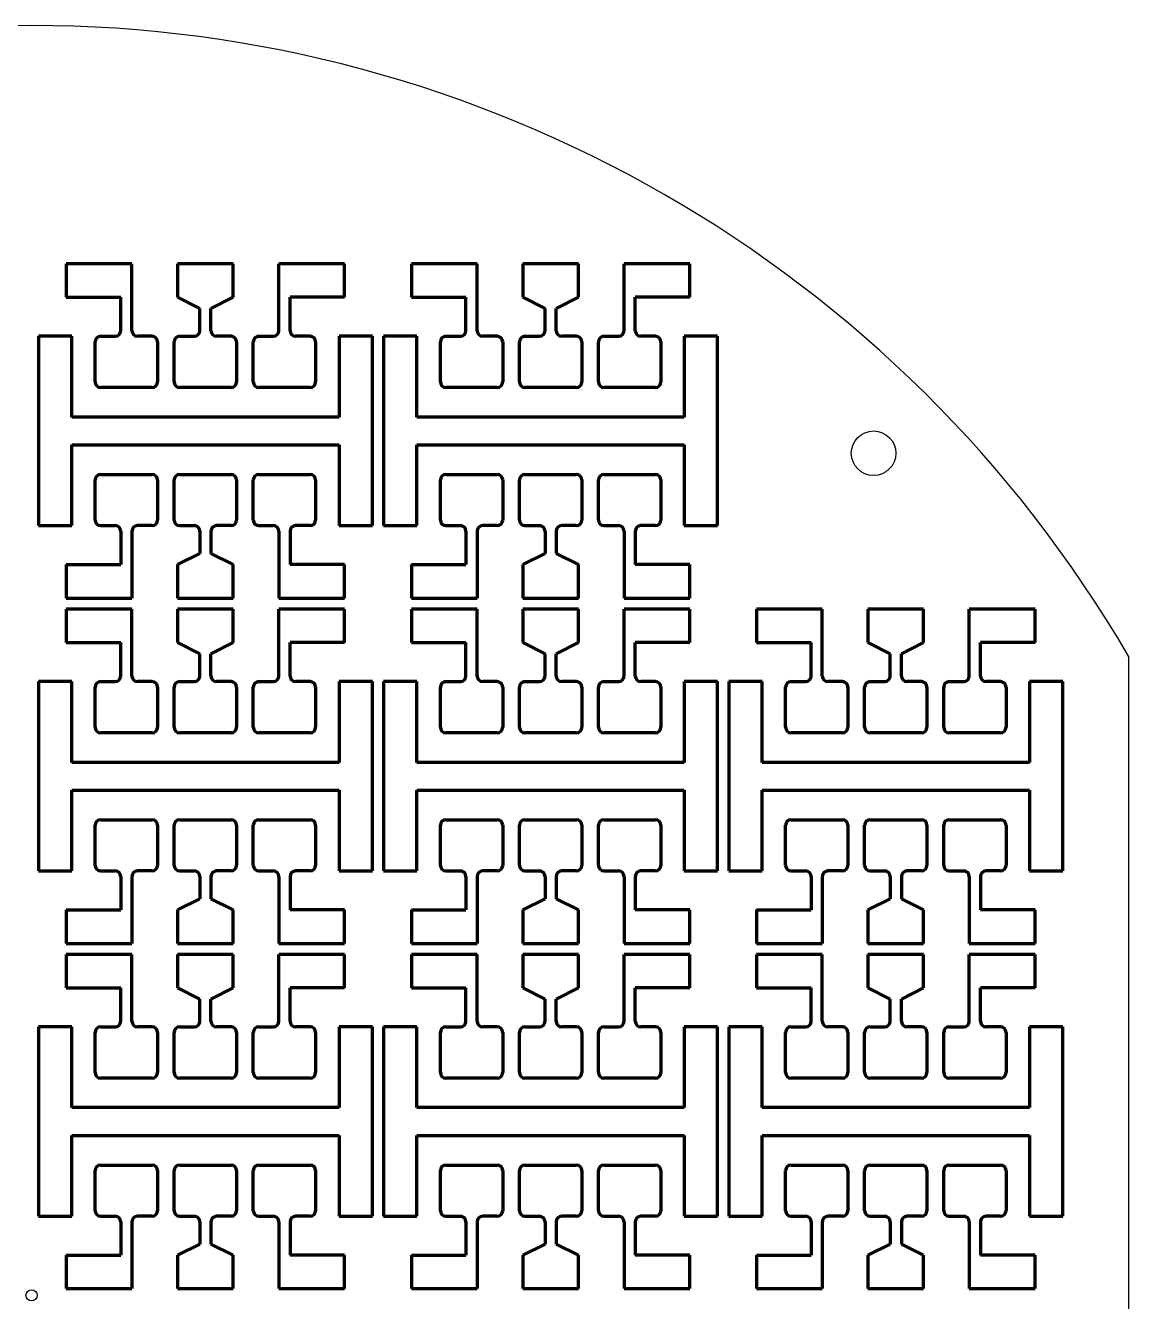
# Model space of a CAD drawing. Header units: millimetres. Extents: x 2005 to 2202, y 1694 to 1922.
# Drawn here: x 2103.3 to 2202.4, y 1807.2 to 1921.7 of the extents above; entities that cross this region are included whole.
import ezdxf

# ---------------------------------------------------------------- set-up
doc = ezdxf.new("R2010")
doc.units = ezdxf.units.MM
doc.layers.add('mask_hole', color=100, linetype='Continuous')
doc.layers.add('mask_outline', color=10, linetype='Continuous')
doc.layers.add('mask_stencil', color=30, linetype='Continuous', lineweight=70)

msp = doc.modelspace()

# ---------------------------------------------------------------- linework, layer by layer
at = {"layer": 'mask_hole'}
for centre, radius in [((2179.5, 1883.33), 2), ((2103.89, 1807.73), 0.5)]:
    msp.add_circle(centre, radius, dxfattribs=at)
at = {"layer": 'mask_outline'}
msp.add_line((2202.39, 1865.11), (2202.39, 1750.34), dxfattribs=at)
msp.add_arc((2103.89, 1807.73), 114, 30.2232, 149.7686, dxfattribs=at)
at = {"layer": 'mask_stencil'}
for p, q in [((2107, 1900.33), (2107, 1897.33)), ((2112.9, 1900.33), (2107, 1900.33)), ((2112.9, 1894.33), (2112.9, 1900.33)), ((2117, 1900.33), (2117, 1897.33)), ((2122, 1900.33), (2117, 1900.33)), ((2122, 1897.33), (2122, 1900.33)), ((2132, 1900.33), (2126.1, 1900.33)), ((2126.1, 1894.33), (2126.1, 1900.33)), ((2132, 1897.33), (2132, 1900.33)), ((2138, 1900.33), (2138, 1897.33)), ((2143.9, 1900.33), (2138, 1900.33)), ((2143.9, 1894.33), (2143.9, 1900.33)), ((2148, 1900.33), (2148, 1897.33)), ((2153, 1900.33), (2148, 1900.33)), ((2153, 1897.33), (2153, 1900.33)), ((2163, 1900.33), (2157.1, 1900.33)), ((2157.1, 1894.33), (2157.1, 1900.33)), ((2163, 1897.33), (2163, 1900.33)), ((2107, 1897.33), (2111.9, 1897.33)), ((2111.9, 1894.33), (2111.9, 1897.33)), ((2117, 1897.33), (2119, 1896.33)), ((2122, 1897.33), (2120, 1896.33)), ((2132, 1897.33), (2127.1, 1897.33)), ((2127.1, 1894.33), (2127.1, 1897.33)), ((2138, 1897.33), (2142.9, 1897.33)), ((2142.9, 1894.33), (2142.9, 1897.33)), ((2148, 1897.33), (2150, 1896.33)), ((2153, 1897.33), (2151, 1896.33)), ((2163, 1897.33), (2158.1, 1897.33)), ((2158.1, 1894.33), (2158.1, 1897.33)), ((2119, 1894.33), (2119, 1896.33)), ((2120, 1894.33), (2120, 1896.33)), ((2150, 1894.33), (2150, 1896.33)), ((2151, 1894.33), (2151, 1896.33)), ((2107.5, 1893.83), (2104.5, 1893.83)), ((2104.5, 1893.83), (2104.5, 1876.83)), ((2107.5, 1886.58), (2107.5, 1893.83)), ((2110.1, 1893.83), (2111.4, 1893.83)), ((2114.7, 1893.83), (2113.4, 1893.83)), ((2117.2, 1893.83), (2118.5, 1893.83)), ((2121.8, 1893.83), (2120.5, 1893.83)), ((2124.3, 1893.83), (2125.6, 1893.83)), ((2128.9, 1893.83), (2127.6, 1893.83)), ((2134.5, 1893.83), (2131.5, 1893.83)), ((2131.5, 1893.83), (2131.5, 1886.58)), ((2134.5, 1876.83), (2134.5, 1893.83)), ((2138.5, 1893.83), (2135.5, 1893.83)), ((2135.5, 1893.83), (2135.5, 1876.83)), ((2138.5, 1886.58), (2138.5, 1893.83)), ((2141.1, 1893.83), (2142.4, 1893.83)), ((2145.7, 1893.83), (2144.4, 1893.83)), ((2148.2, 1893.83), (2149.5, 1893.83)), ((2152.8, 1893.83), (2151.5, 1893.83)), ((2155.3, 1893.83), (2156.6, 1893.83)), ((2159.9, 1893.83), (2158.6, 1893.83)), ((2165.5, 1893.83), (2162.5, 1893.83)), ((2162.5, 1893.83), (2162.5, 1886.58)), ((2165.5, 1876.83), (2165.5, 1893.83)), ((2109.6, 1889.73), (2109.6, 1893.33)), ((2115.2, 1893.33), (2115.2, 1889.73)), ((2116.7, 1889.73), (2116.7, 1893.33)), ((2122.3, 1893.33), (2122.3, 1889.73)), ((2123.8, 1889.73), (2123.8, 1893.33)), ((2129.4, 1893.33), (2129.4, 1889.73)), ((2140.6, 1889.73), (2140.6, 1893.33)), ((2146.2, 1893.33), (2146.2, 1889.73)), ((2147.7, 1889.73), (2147.7, 1893.33)), ((2153.3, 1893.33), (2153.3, 1889.73)), ((2154.8, 1889.73), (2154.8, 1893.33)), ((2160.4, 1893.33), (2160.4, 1889.73)), ((2114.7, 1889.23), (2110.1, 1889.23)), ((2121.8, 1889.23), (2117.2, 1889.23)), ((2128.9, 1889.23), (2124.3, 1889.23)), ((2145.7, 1889.23), (2141.1, 1889.23)), ((2152.8, 1889.23), (2148.2, 1889.23)), ((2159.9, 1889.23), (2155.3, 1889.23)), ((2131.5, 1886.58), (2107.5, 1886.58)), ((2162.5, 1886.58), (2138.5, 1886.58)), ((2107.5, 1876.83), (2107.5, 1884.08)), ((2107.5, 1884.08), (2131.5, 1884.08)), ((2131.5, 1884.08), (2131.5, 1876.83)), ((2138.5, 1876.83), (2138.5, 1884.08)), ((2138.5, 1884.08), (2162.5, 1884.08)), ((2162.5, 1884.08), (2162.5, 1876.83)), ((2109.6, 1877.33), (2109.6, 1880.93)), ((2110.1, 1881.43), (2114.7, 1881.43)), ((2115.2, 1880.93), (2115.2, 1877.33)), ((2116.7, 1877.33), (2116.7, 1880.93)), ((2117.2, 1881.43), (2121.8, 1881.43)), ((2122.3, 1880.93), (2122.3, 1877.33)), ((2123.8, 1877.33), (2123.8, 1880.93)), ((2124.3, 1881.43), (2128.9, 1881.43)), ((2129.4, 1880.93), (2129.4, 1877.33)), ((2140.6, 1877.33), (2140.6, 1880.93)), ((2141.1, 1881.43), (2145.7, 1881.43)), ((2146.2, 1880.93), (2146.2, 1877.33)), ((2147.7, 1877.33), (2147.7, 1880.93)), ((2148.2, 1881.43), (2152.8, 1881.43)), ((2153.3, 1880.93), (2153.3, 1877.33)), ((2154.8, 1877.33), (2154.8, 1880.93)), ((2155.3, 1881.43), (2159.9, 1881.43)), ((2160.4, 1880.93), (2160.4, 1877.33)), ((2104.5, 1876.83), (2107.5, 1876.83)), ((2110.1, 1876.83), (2111.4, 1876.83)), ((2114.7, 1876.83), (2113.4, 1876.83)), ((2117.2, 1876.83), (2118.5, 1876.83)), ((2121.8, 1876.83), (2120.5, 1876.83)), ((2124.3, 1876.83), (2125.6, 1876.83)), ((2128.9, 1876.83), (2127.6, 1876.83)), ((2131.5, 1876.83), (2134.5, 1876.83)), ((2135.5, 1876.83), (2138.5, 1876.83)), ((2141.1, 1876.83), (2142.4, 1876.83)), ((2145.7, 1876.83), (2144.4, 1876.83)), ((2148.2, 1876.83), (2149.5, 1876.83)), ((2152.8, 1876.83), (2151.5, 1876.83)), ((2155.3, 1876.83), (2156.6, 1876.83)), ((2159.9, 1876.83), (2158.6, 1876.83)), ((2162.5, 1876.83), (2165.5, 1876.83)), ((2111.9, 1876.33), (2111.9, 1873.33)), ((2112.9, 1876.33), (2112.9, 1870.33)), ((2119, 1876.33), (2119, 1874.33)), ((2120, 1876.33), (2120, 1874.33)), ((2126.1, 1876.33), (2126.1, 1870.33)), ((2127.1, 1876.33), (2127.1, 1873.33)), ((2142.9, 1876.33), (2142.9, 1873.33)), ((2143.9, 1876.33), (2143.9, 1870.33)), ((2150, 1876.33), (2150, 1874.33)), ((2151, 1876.33), (2151, 1874.33)), ((2157.1, 1876.33), (2157.1, 1870.33)), ((2158.1, 1876.33), (2158.1, 1873.33)), ((2117, 1873.33), (2119, 1874.33)), ((2122, 1873.33), (2120, 1874.33)), ((2148, 1873.33), (2150, 1874.33)), ((2153, 1873.33), (2151, 1874.33)), ((2107, 1873.33), (2107, 1870.33)), ((2107, 1873.33), (2111.9, 1873.33)), ((2117, 1873.33), (2117, 1870.33)), ((2122, 1870.33), (2122, 1873.33)), ((2132, 1873.33), (2127.1, 1873.33)), ((2132, 1870.33), (2132, 1873.33)), ((2138, 1873.33), (2138, 1870.33)), ((2138, 1873.33), (2142.9, 1873.33)), ((2148, 1873.33), (2148, 1870.33)), ((2153, 1870.33), (2153, 1873.33)), ((2163, 1873.33), (2158.1, 1873.33)), ((2163, 1870.33), (2163, 1873.33)), ((2107, 1870.33), (2112.9, 1870.33)), ((2117, 1870.33), (2122, 1870.33)), ((2126.1, 1870.33), (2132, 1870.33)), ((2138, 1870.33), (2143.9, 1870.33)), ((2148, 1870.33), (2153, 1870.33)), ((2157.1, 1870.33), (2163, 1870.33)), ((2107, 1869.33), (2107, 1866.33)), ((2112.9, 1869.33), (2107, 1869.33)), ((2112.9, 1863.33), (2112.9, 1869.33)), ((2117, 1869.33), (2117, 1866.33)), ((2122, 1869.33), (2117, 1869.33)), ((2122, 1866.33), (2122, 1869.33)), ((2132, 1869.33), (2126.1, 1869.33)), ((2126.1, 1863.33), (2126.1, 1869.33)), ((2132, 1866.33), (2132, 1869.33)), ((2138, 1869.33), (2138, 1866.33)), ((2143.9, 1869.33), (2138, 1869.33)), ((2143.9, 1863.33), (2143.9, 1869.33)), ((2148, 1869.33), (2148, 1866.33)), ((2153, 1869.33), (2148, 1869.33)), ((2153, 1866.33), (2153, 1869.33)), ((2163, 1869.33), (2157.1, 1869.33)), ((2157.1, 1863.33), (2157.1, 1869.33)), ((2163, 1866.33), (2163, 1869.33)), ((2169, 1869.33), (2169, 1866.33)), ((2174.9, 1869.33), (2169, 1869.33)), ((2174.9, 1863.33), (2174.9, 1869.33)), ((2179, 1869.33), (2179, 1866.33)), ((2184, 1869.33), (2179, 1869.33)), ((2184, 1866.33), (2184, 1869.33)), ((2194, 1869.33), (2188.1, 1869.33)), ((2188.1, 1863.33), (2188.1, 1869.33)), ((2194, 1866.33), (2194, 1869.33)), ((2107, 1866.33), (2111.9, 1866.33)), ((2111.9, 1863.33), (2111.9, 1866.33)), ((2117, 1866.33), (2119, 1865.33)), ((2122, 1866.33), (2120, 1865.33)), ((2132, 1866.33), (2127.1, 1866.33)), ((2127.1, 1863.33), (2127.1, 1866.33)), ((2138, 1866.33), (2142.9, 1866.33)), ((2142.9, 1863.33), (2142.9, 1866.33)), ((2148, 1866.33), (2150, 1865.33)), ((2153, 1866.33), (2151, 1865.33)), ((2163, 1866.33), (2158.1, 1866.33)), ((2158.1, 1863.33), (2158.1, 1866.33)), ((2169, 1866.33), (2173.9, 1866.33)), ((2173.9, 1863.33), (2173.9, 1866.33)), ((2179, 1866.33), (2181, 1865.33)), ((2184, 1866.33), (2182, 1865.33)), ((2194, 1866.33), (2189.1, 1866.33)), ((2189.1, 1863.33), (2189.1, 1866.33)), ((2119, 1863.33), (2119, 1865.33)), ((2120, 1863.33), (2120, 1865.33)), ((2150, 1863.33), (2150, 1865.33)), ((2151, 1863.33), (2151, 1865.33)), ((2181, 1863.33), (2181, 1865.33)), ((2182, 1863.33), (2182, 1865.33)), ((2107.5, 1862.83), (2104.5, 1862.83)), ((2104.5, 1862.83), (2104.5, 1845.83)), ((2107.5, 1855.58), (2107.5, 1862.83)), ((2110.1, 1862.83), (2111.4, 1862.83)), ((2114.7, 1862.83), (2113.4, 1862.83)), ((2117.2, 1862.83), (2118.5, 1862.83)), ((2121.8, 1862.83), (2120.5, 1862.83)), ((2124.3, 1862.83), (2125.6, 1862.83)), ((2128.9, 1862.83), (2127.6, 1862.83)), ((2134.5, 1862.83), (2131.5, 1862.83)), ((2131.5, 1862.83), (2131.5, 1855.58)), ((2134.5, 1845.83), (2134.5, 1862.83)), ((2138.5, 1862.83), (2135.5, 1862.83)), ((2135.5, 1862.83), (2135.5, 1845.83)), ((2138.5, 1855.58), (2138.5, 1862.83)), ((2141.1, 1862.83), (2142.4, 1862.83)), ((2145.7, 1862.83), (2144.4, 1862.83)), ((2148.2, 1862.83), (2149.5, 1862.83)), ((2152.8, 1862.83), (2151.5, 1862.83)), ((2155.3, 1862.83), (2156.6, 1862.83)), ((2159.9, 1862.83), (2158.6, 1862.83)), ((2165.5, 1862.83), (2162.5, 1862.83)), ((2162.5, 1862.83), (2162.5, 1855.58)), ((2165.5, 1845.83), (2165.5, 1862.83)), ((2169.5, 1862.83), (2166.5, 1862.83)), ((2166.5, 1862.83), (2166.5, 1845.83)), ((2169.5, 1855.58), (2169.5, 1862.83)), ((2172.1, 1862.83), (2173.4, 1862.83)), ((2176.7, 1862.83), (2175.4, 1862.83)), ((2179.2, 1862.83), (2180.5, 1862.83)), ((2183.8, 1862.83), (2182.5, 1862.83)), ((2186.3, 1862.83), (2187.6, 1862.83)), ((2190.9, 1862.83), (2189.6, 1862.83)), ((2196.5, 1862.83), (2193.5, 1862.83)), ((2193.5, 1862.83), (2193.5, 1855.58)), ((2196.5, 1845.83), (2196.5, 1862.83)), ((2109.6, 1858.73), (2109.6, 1862.33)), ((2115.2, 1862.33), (2115.2, 1858.73)), ((2116.7, 1858.73), (2116.7, 1862.33)), ((2122.3, 1862.33), (2122.3, 1858.73)), ((2123.8, 1858.73), (2123.8, 1862.33)), ((2129.4, 1862.33), (2129.4, 1858.73)), ((2140.6, 1858.73), (2140.6, 1862.33)), ((2146.2, 1862.33), (2146.2, 1858.73)), ((2147.7, 1858.73), (2147.7, 1862.33)), ((2153.3, 1862.33), (2153.3, 1858.73)), ((2154.8, 1858.73), (2154.8, 1862.33)), ((2160.4, 1862.33), (2160.4, 1858.73)), ((2171.6, 1858.73), (2171.6, 1862.33)), ((2177.2, 1862.33), (2177.2, 1858.73)), ((2178.7, 1858.73), (2178.7, 1862.33)), ((2184.3, 1862.33), (2184.3, 1858.73)), ((2185.8, 1858.73), (2185.8, 1862.33)), ((2191.4, 1862.33), (2191.4, 1858.73)), ((2114.7, 1858.23), (2110.1, 1858.23)), ((2121.8, 1858.23), (2117.2, 1858.23)), ((2128.9, 1858.23), (2124.3, 1858.23)), ((2145.7, 1858.23), (2141.1, 1858.23)), ((2152.8, 1858.23), (2148.2, 1858.23)), ((2159.9, 1858.23), (2155.3, 1858.23)), ((2176.7, 1858.23), (2172.1, 1858.23)), ((2183.8, 1858.23), (2179.2, 1858.23)), ((2190.9, 1858.23), (2186.3, 1858.23)), ((2131.5, 1855.58), (2107.5, 1855.58)), ((2162.5, 1855.58), (2138.5, 1855.58)), ((2193.5, 1855.58), (2169.5, 1855.58)), ((2107.5, 1845.83), (2107.5, 1853.08)), ((2107.5, 1853.08), (2131.5, 1853.08)), ((2131.5, 1853.08), (2131.5, 1845.83)), ((2138.5, 1845.83), (2138.5, 1853.08)), ((2138.5, 1853.08), (2162.5, 1853.08)), ((2162.5, 1853.08), (2162.5, 1845.83)), ((2169.5, 1845.83), (2169.5, 1853.08)), ((2169.5, 1853.08), (2193.5, 1853.08)), ((2193.5, 1853.08), (2193.5, 1845.83)), ((2110.1, 1850.43), (2114.7, 1850.43)), ((2117.2, 1850.43), (2121.8, 1850.43)), ((2124.3, 1850.43), (2128.9, 1850.43)), ((2141.1, 1850.43), (2145.7, 1850.43)), ((2148.2, 1850.43), (2152.8, 1850.43)), ((2155.3, 1850.43), (2159.9, 1850.43)), ((2172.1, 1850.43), (2176.7, 1850.43)), ((2179.2, 1850.43), (2183.8, 1850.43)), ((2186.3, 1850.43), (2190.9, 1850.43)), ((2109.6, 1846.33), (2109.6, 1849.93)), ((2115.2, 1849.93), (2115.2, 1846.33)), ((2116.7, 1846.33), (2116.7, 1849.93)), ((2122.3, 1849.93), (2122.3, 1846.33)), ((2123.8, 1846.33), (2123.8, 1849.93)), ((2129.4, 1849.93), (2129.4, 1846.33)), ((2140.6, 1846.33), (2140.6, 1849.93)), ((2146.2, 1849.93), (2146.2, 1846.33)), ((2147.7, 1846.33), (2147.7, 1849.93)), ((2153.3, 1849.93), (2153.3, 1846.33)), ((2154.8, 1846.33), (2154.8, 1849.93)), ((2160.4, 1849.93), (2160.4, 1846.33)), ((2171.6, 1846.33), (2171.6, 1849.93)), ((2177.2, 1849.93), (2177.2, 1846.33)), ((2178.7, 1846.33), (2178.7, 1849.93)), ((2184.3, 1849.93), (2184.3, 1846.33)), ((2185.8, 1846.33), (2185.8, 1849.93)), ((2191.4, 1849.93), (2191.4, 1846.33)), ((2104.5, 1845.83), (2107.5, 1845.83)), ((2110.1, 1845.83), (2111.4, 1845.83)), ((2114.7, 1845.83), (2113.4, 1845.83)), ((2117.2, 1845.83), (2118.5, 1845.83)), ((2121.8, 1845.83), (2120.5, 1845.83)), ((2124.3, 1845.83), (2125.6, 1845.83)), ((2128.9, 1845.83), (2127.6, 1845.83)), ((2131.5, 1845.83), (2134.5, 1845.83)), ((2135.5, 1845.83), (2138.5, 1845.83)), ((2141.1, 1845.83), (2142.4, 1845.83)), ((2145.7, 1845.83), (2144.4, 1845.83)), ((2148.2, 1845.83), (2149.5, 1845.83)), ((2152.8, 1845.83), (2151.5, 1845.83)), ((2155.3, 1845.83), (2156.6, 1845.83)), ((2159.9, 1845.83), (2158.6, 1845.83)), ((2162.5, 1845.83), (2165.5, 1845.83)), ((2166.5, 1845.83), (2169.5, 1845.83)), ((2172.1, 1845.83), (2173.4, 1845.83)), ((2176.7, 1845.83), (2175.4, 1845.83)), ((2179.2, 1845.83), (2180.5, 1845.83)), ((2183.8, 1845.83), (2182.5, 1845.83)), ((2186.3, 1845.83), (2187.6, 1845.83)), ((2190.9, 1845.83), (2189.6, 1845.83)), ((2193.5, 1845.83), (2196.5, 1845.83)), ((2111.9, 1845.33), (2111.9, 1842.33)), ((2112.9, 1845.33), (2112.9, 1839.33)), ((2119, 1845.33), (2119, 1843.33)), ((2120, 1845.33), (2120, 1843.33)), ((2126.1, 1845.33), (2126.1, 1839.33)), ((2127.1, 1845.33), (2127.1, 1842.33)), ((2142.9, 1845.33), (2142.9, 1842.33)), ((2143.9, 1845.33), (2143.9, 1839.33)), ((2150, 1845.33), (2150, 1843.33)), ((2151, 1845.33), (2151, 1843.33)), ((2157.1, 1845.33), (2157.1, 1839.33)), ((2158.1, 1845.33), (2158.1, 1842.33)), ((2173.9, 1845.33), (2173.9, 1842.33)), ((2174.9, 1845.33), (2174.9, 1839.33)), ((2181, 1845.33), (2181, 1843.33)), ((2182, 1845.33), (2182, 1843.33)), ((2188.1, 1845.33), (2188.1, 1839.33)), ((2189.1, 1845.33), (2189.1, 1842.33)), ((2117, 1842.33), (2119, 1843.33)), ((2122, 1842.33), (2120, 1843.33)), ((2148, 1842.33), (2150, 1843.33)), ((2153, 1842.33), (2151, 1843.33)), ((2179, 1842.33), (2181, 1843.33)), ((2184, 1842.33), (2182, 1843.33)), ((2107, 1842.33), (2107, 1839.33)), ((2107, 1842.33), (2111.9, 1842.33)), ((2117, 1842.33), (2117, 1839.33)), ((2122, 1839.33), (2122, 1842.33)), ((2132, 1842.33), (2127.1, 1842.33)), ((2132, 1839.33), (2132, 1842.33)), ((2138, 1842.33), (2138, 1839.33)), ((2138, 1842.33), (2142.9, 1842.33)), ((2148, 1842.33), (2148, 1839.33)), ((2153, 1839.33), (2153, 1842.33)), ((2163, 1842.33), (2158.1, 1842.33)), ((2163, 1839.33), (2163, 1842.33)), ((2169, 1842.33), (2169, 1839.33)), ((2169, 1842.33), (2173.9, 1842.33)), ((2179, 1842.33), (2179, 1839.33)), ((2184, 1839.33), (2184, 1842.33)), ((2194, 1842.33), (2189.1, 1842.33)), ((2194, 1839.33), (2194, 1842.33)), ((2107, 1839.33), (2112.9, 1839.33)), ((2117, 1839.33), (2122, 1839.33)), ((2126.1, 1839.33), (2132, 1839.33)), ((2138, 1839.33), (2143.9, 1839.33)), ((2148, 1839.33), (2153, 1839.33)), ((2157.1, 1839.33), (2163, 1839.33)), ((2169, 1839.33), (2174.9, 1839.33)), ((2179, 1839.33), (2184, 1839.33)), ((2188.1, 1839.33), (2194, 1839.33)), ((2107, 1838.33), (2107, 1835.33)), ((2112.9, 1838.33), (2107, 1838.33)), ((2112.9, 1832.33), (2112.9, 1838.33)), ((2117, 1838.33), (2117, 1835.33)), ((2122, 1838.33), (2117, 1838.33)), ((2122, 1835.33), (2122, 1838.33)), ((2132, 1838.33), (2126.1, 1838.33)), ((2126.1, 1832.33), (2126.1, 1838.33)), ((2132, 1835.33), (2132, 1838.33)), ((2138, 1838.33), (2138, 1835.33)), ((2143.9, 1838.33), (2138, 1838.33)), ((2143.9, 1832.33), (2143.9, 1838.33)), ((2148, 1838.33), (2148, 1835.33)), ((2153, 1838.33), (2148, 1838.33)), ((2153, 1835.33), (2153, 1838.33)), ((2163, 1838.33), (2157.1, 1838.33)), ((2157.1, 1832.33), (2157.1, 1838.33)), ((2163, 1835.33), (2163, 1838.33)), ((2169, 1838.33), (2169, 1835.33)), ((2174.9, 1838.33), (2169, 1838.33)), ((2174.9, 1832.33), (2174.9, 1838.33)), ((2179, 1838.33), (2179, 1835.33)), ((2184, 1838.33), (2179, 1838.33)), ((2184, 1835.33), (2184, 1838.33)), ((2194, 1838.33), (2188.1, 1838.33)), ((2188.1, 1832.33), (2188.1, 1838.33)), ((2194, 1835.33), (2194, 1838.33)), ((2107, 1835.33), (2111.9, 1835.33)), ((2111.9, 1832.33), (2111.9, 1835.33)), ((2117, 1835.33), (2119, 1834.33)), ((2122, 1835.33), (2120, 1834.33)), ((2132, 1835.33), (2127.1, 1835.33)), ((2127.1, 1832.33), (2127.1, 1835.33)), ((2138, 1835.33), (2142.9, 1835.33)), ((2142.9, 1832.33), (2142.9, 1835.33)), ((2148, 1835.33), (2150, 1834.33)), ((2153, 1835.33), (2151, 1834.33)), ((2163, 1835.33), (2158.1, 1835.33)), ((2158.1, 1832.33), (2158.1, 1835.33)), ((2169, 1835.33), (2173.9, 1835.33)), ((2173.9, 1832.33), (2173.9, 1835.33)), ((2179, 1835.33), (2181, 1834.33)), ((2184, 1835.33), (2182, 1834.33)), ((2194, 1835.33), (2189.1, 1835.33)), ((2189.1, 1832.33), (2189.1, 1835.33)), ((2119, 1832.33), (2119, 1834.33)), ((2120, 1832.33), (2120, 1834.33)), ((2150, 1832.33), (2150, 1834.33)), ((2151, 1832.33), (2151, 1834.33)), ((2181, 1832.33), (2181, 1834.33)), ((2182, 1832.33), (2182, 1834.33)), ((2107.5, 1831.83), (2104.5, 1831.83)), ((2104.5, 1831.83), (2104.5, 1814.83)), ((2107.5, 1824.58), (2107.5, 1831.83)), ((2110.1, 1831.83), (2111.4, 1831.83)), ((2114.7, 1831.83), (2113.4, 1831.83)), ((2117.2, 1831.83), (2118.5, 1831.83)), ((2121.8, 1831.83), (2120.5, 1831.83)), ((2124.3, 1831.83), (2125.6, 1831.83)), ((2128.9, 1831.83), (2127.6, 1831.83)), ((2134.5, 1831.83), (2131.5, 1831.83)), ((2131.5, 1831.83), (2131.5, 1824.58)), ((2134.5, 1814.83), (2134.5, 1831.83)), ((2138.5, 1831.83), (2135.5, 1831.83)), ((2135.5, 1831.83), (2135.5, 1814.83)), ((2138.5, 1824.58), (2138.5, 1831.83)), ((2141.1, 1831.83), (2142.4, 1831.83)), ((2145.7, 1831.83), (2144.4, 1831.83)), ((2148.2, 1831.83), (2149.5, 1831.83)), ((2152.8, 1831.83), (2151.5, 1831.83)), ((2155.3, 1831.83), (2156.6, 1831.83)), ((2159.9, 1831.83), (2158.6, 1831.83)), ((2165.5, 1831.83), (2162.5, 1831.83)), ((2162.5, 1831.83), (2162.5, 1824.58)), ((2165.5, 1814.83), (2165.5, 1831.83)), ((2169.5, 1831.83), (2166.5, 1831.83)), ((2166.5, 1831.83), (2166.5, 1814.83)), ((2169.5, 1824.58), (2169.5, 1831.83)), ((2172.1, 1831.83), (2173.4, 1831.83)), ((2176.7, 1831.83), (2175.4, 1831.83)), ((2179.2, 1831.83), (2180.5, 1831.83)), ((2183.8, 1831.83), (2182.5, 1831.83)), ((2186.3, 1831.83), (2187.6, 1831.83)), ((2190.9, 1831.83), (2189.6, 1831.83)), ((2196.5, 1831.83), (2193.5, 1831.83)), ((2193.5, 1831.83), (2193.5, 1824.58)), ((2196.5, 1814.83), (2196.5, 1831.83)), ((2109.6, 1827.73), (2109.6, 1831.33)), ((2115.2, 1831.33), (2115.2, 1827.73)), ((2116.7, 1827.73), (2116.7, 1831.33)), ((2122.3, 1831.33), (2122.3, 1827.73)), ((2123.8, 1827.73), (2123.8, 1831.33)), ((2129.4, 1831.33), (2129.4, 1827.73)), ((2140.6, 1827.73), (2140.6, 1831.33)), ((2146.2, 1831.33), (2146.2, 1827.73)), ((2147.7, 1827.73), (2147.7, 1831.33)), ((2153.3, 1831.33), (2153.3, 1827.73)), ((2154.8, 1827.73), (2154.8, 1831.33)), ((2160.4, 1831.33), (2160.4, 1827.73)), ((2171.6, 1827.73), (2171.6, 1831.33)), ((2177.2, 1831.33), (2177.2, 1827.73)), ((2178.7, 1827.73), (2178.7, 1831.33)), ((2184.3, 1831.33), (2184.3, 1827.73)), ((2185.8, 1827.73), (2185.8, 1831.33)), ((2191.4, 1831.33), (2191.4, 1827.73)), ((2114.7, 1827.23), (2110.1, 1827.23)), ((2121.8, 1827.23), (2117.2, 1827.23)), ((2128.9, 1827.23), (2124.3, 1827.23)), ((2145.7, 1827.23), (2141.1, 1827.23)), ((2152.8, 1827.23), (2148.2, 1827.23)), ((2159.9, 1827.23), (2155.3, 1827.23)), ((2176.7, 1827.23), (2172.1, 1827.23)), ((2183.8, 1827.23), (2179.2, 1827.23)), ((2190.9, 1827.23), (2186.3, 1827.23)), ((2131.5, 1824.58), (2107.5, 1824.58)), ((2162.5, 1824.58), (2138.5, 1824.58)), ((2193.5, 1824.58), (2169.5, 1824.58)), ((2107.5, 1814.83), (2107.5, 1822.08)), ((2107.5, 1822.08), (2131.5, 1822.08)), ((2131.5, 1822.08), (2131.5, 1814.83)), ((2138.5, 1814.83), (2138.5, 1822.08)), ((2138.5, 1822.08), (2162.5, 1822.08)), ((2162.5, 1822.08), (2162.5, 1814.83)), ((2169.5, 1814.83), (2169.5, 1822.08)), ((2169.5, 1822.08), (2193.5, 1822.08)), ((2193.5, 1822.08), (2193.5, 1814.83)), ((2110.1, 1819.43), (2114.7, 1819.43)), ((2117.2, 1819.43), (2121.8, 1819.43)), ((2124.3, 1819.43), (2128.9, 1819.43)), ((2141.1, 1819.43), (2145.7, 1819.43)), ((2148.2, 1819.43), (2152.8, 1819.43)), ((2155.3, 1819.43), (2159.9, 1819.43)), ((2172.1, 1819.43), (2176.7, 1819.43)), ((2179.2, 1819.43), (2183.8, 1819.43)), ((2186.3, 1819.43), (2190.9, 1819.43)), ((2109.6, 1815.33), (2109.6, 1818.93)), ((2115.2, 1818.93), (2115.2, 1815.33)), ((2116.7, 1815.33), (2116.7, 1818.93)), ((2122.3, 1818.93), (2122.3, 1815.33)), ((2123.8, 1815.33), (2123.8, 1818.93)), ((2129.4, 1818.93), (2129.4, 1815.33)), ((2140.6, 1815.33), (2140.6, 1818.93)), ((2146.2, 1818.93), (2146.2, 1815.33)), ((2147.7, 1815.33), (2147.7, 1818.93)), ((2153.3, 1818.93), (2153.3, 1815.33)), ((2154.8, 1815.33), (2154.8, 1818.93)), ((2160.4, 1818.93), (2160.4, 1815.33)), ((2171.6, 1815.33), (2171.6, 1818.93)), ((2177.2, 1818.93), (2177.2, 1815.33)), ((2178.7, 1815.33), (2178.7, 1818.93)), ((2184.3, 1818.93), (2184.3, 1815.33)), ((2185.8, 1815.33), (2185.8, 1818.93)), ((2191.4, 1818.93), (2191.4, 1815.33)), ((2104.5, 1814.83), (2107.5, 1814.83)), ((2110.1, 1814.83), (2111.4, 1814.83)), ((2114.7, 1814.83), (2113.4, 1814.83)), ((2117.2, 1814.83), (2118.5, 1814.83)), ((2121.8, 1814.83), (2120.5, 1814.83)), ((2124.3, 1814.83), (2125.6, 1814.83)), ((2128.9, 1814.83), (2127.6, 1814.83)), ((2131.5, 1814.83), (2134.5, 1814.83)), ((2135.5, 1814.83), (2138.5, 1814.83)), ((2141.1, 1814.83), (2142.4, 1814.83)), ((2145.7, 1814.83), (2144.4, 1814.83)), ((2148.2, 1814.83), (2149.5, 1814.83)), ((2152.8, 1814.83), (2151.5, 1814.83)), ((2155.3, 1814.83), (2156.6, 1814.83)), ((2159.9, 1814.83), (2158.6, 1814.83)), ((2162.5, 1814.83), (2165.5, 1814.83)), ((2166.5, 1814.83), (2169.5, 1814.83)), ((2172.1, 1814.83), (2173.4, 1814.83)), ((2176.7, 1814.83), (2175.4, 1814.83)), ((2179.2, 1814.83), (2180.5, 1814.83)), ((2183.8, 1814.83), (2182.5, 1814.83)), ((2186.3, 1814.83), (2187.6, 1814.83)), ((2190.9, 1814.83), (2189.6, 1814.83)), ((2193.5, 1814.83), (2196.5, 1814.83)), ((2111.9, 1814.33), (2111.9, 1811.33)), ((2112.9, 1814.33), (2112.9, 1808.33)), ((2119, 1814.33), (2119, 1812.33)), ((2120, 1814.33), (2120, 1812.33)), ((2126.1, 1814.33), (2126.1, 1808.33)), ((2127.1, 1814.33), (2127.1, 1811.33)), ((2142.9, 1814.33), (2142.9, 1811.33)), ((2143.9, 1814.33), (2143.9, 1808.33)), ((2150, 1814.33), (2150, 1812.33)), ((2151, 1814.33), (2151, 1812.33)), ((2157.1, 1814.33), (2157.1, 1808.33)), ((2158.1, 1814.33), (2158.1, 1811.33)), ((2173.9, 1814.33), (2173.9, 1811.33)), ((2174.9, 1814.33), (2174.9, 1808.33)), ((2181, 1814.33), (2181, 1812.33)), ((2182, 1814.33), (2182, 1812.33)), ((2188.1, 1814.33), (2188.1, 1808.33)), ((2189.1, 1814.33), (2189.1, 1811.33)), ((2117, 1811.33), (2119, 1812.33)), ((2122, 1811.33), (2120, 1812.33)), ((2148, 1811.33), (2150, 1812.33)), ((2153, 1811.33), (2151, 1812.33)), ((2179, 1811.33), (2181, 1812.33)), ((2184, 1811.33), (2182, 1812.33)), ((2107, 1811.33), (2107, 1808.33)), ((2107, 1811.33), (2111.9, 1811.33)), ((2117, 1811.33), (2117, 1808.33)), ((2122, 1808.33), (2122, 1811.33)), ((2132, 1811.33), (2127.1, 1811.33)), ((2132, 1808.33), (2132, 1811.33)), ((2138, 1811.33), (2138, 1808.33)), ((2138, 1811.33), (2142.9, 1811.33)), ((2148, 1811.33), (2148, 1808.33)), ((2153, 1808.33), (2153, 1811.33)), ((2163, 1811.33), (2158.1, 1811.33)), ((2163, 1808.33), (2163, 1811.33)), ((2169, 1811.33), (2169, 1808.33)), ((2169, 1811.33), (2173.9, 1811.33)), ((2179, 1811.33), (2179, 1808.33)), ((2184, 1808.33), (2184, 1811.33)), ((2194, 1811.33), (2189.1, 1811.33)), ((2194, 1808.33), (2194, 1811.33)), ((2107, 1808.33), (2112.9, 1808.33)), ((2117, 1808.33), (2122, 1808.33)), ((2126.1, 1808.33), (2132, 1808.33)), ((2138, 1808.33), (2143.9, 1808.33)), ((2148, 1808.33), (2153, 1808.33)), ((2157.1, 1808.33), (2163, 1808.33)), ((2169, 1808.33), (2174.9, 1808.33)), ((2179, 1808.33), (2184, 1808.33)), ((2188.1, 1808.33), (2194, 1808.33))]:
    msp.add_line(p, q, dxfattribs=at)
for centre, start, end in [((2110.1, 1893.33), 90, 180), ((2111.4, 1894.33), 270, 0), ((2113.4, 1894.33), 180, 270), ((2114.7, 1893.33), 0, 90), ((2117.2, 1893.33), 90, 180), ((2118.5, 1894.33), 270, 0), ((2120.5, 1894.33), 180, 270), ((2121.8, 1893.33), 0, 90), ((2124.3, 1893.33), 90, 180), ((2125.6, 1894.33), 270, 0), ((2127.6, 1894.33), 180, 270), ((2128.9, 1893.33), 0, 90), ((2141.1, 1893.33), 90, 180), ((2142.4, 1894.33), 270, 0), ((2144.4, 1894.33), 180, 270), ((2145.7, 1893.33), 0, 90), ((2148.2, 1893.33), 90, 180), ((2149.5, 1894.33), 270, 0), ((2151.5, 1894.33), 180, 270), ((2152.8, 1893.33), 0, 90), ((2155.3, 1893.33), 90, 180), ((2156.6, 1894.33), 270, 0), ((2158.6, 1894.33), 180, 270), ((2159.9, 1893.33), 0, 90), ((2110.1, 1889.73), 180, 270), ((2114.7, 1889.73), 270, 0), ((2117.2, 1889.73), 180, 270), ((2121.8, 1889.73), 270, 0), ((2124.3, 1889.73), 180, 270), ((2128.9, 1889.73), 270, 0), ((2141.1, 1889.73), 180, 270), ((2145.7, 1889.73), 270, 0), ((2148.2, 1889.73), 180, 270), ((2152.8, 1889.73), 270, 0), ((2155.3, 1889.73), 180, 270), ((2159.9, 1889.73), 270, 0), ((2110.1, 1880.93), 90, 180), ((2114.7, 1880.93), 0, 90), ((2117.2, 1880.93), 90, 180), ((2121.8, 1880.93), 0, 90), ((2124.3, 1880.93), 90, 180), ((2128.9, 1880.93), 0, 90), ((2141.1, 1880.93), 90, 180), ((2145.7, 1880.93), 0, 90), ((2148.2, 1880.93), 90, 180), ((2152.8, 1880.93), 0, 90), ((2155.3, 1880.93), 90, 180), ((2159.9, 1880.93), 0, 90), ((2110.1, 1877.33), 180, 270), ((2111.4, 1876.33), 0, 90), ((2113.4, 1876.33), 90, 180), ((2114.7, 1877.33), 270, 0), ((2117.2, 1877.33), 180, 270), ((2118.5, 1876.33), 0, 90), ((2120.5, 1876.33), 90, 180), ((2121.8, 1877.33), 270, 0), ((2124.3, 1877.33), 180, 270), ((2125.6, 1876.33), 0, 90), ((2127.6, 1876.33), 90, 180), ((2128.9, 1877.33), 270, 0), ((2141.1, 1877.33), 180, 270), ((2142.4, 1876.33), 0, 90), ((2144.4, 1876.33), 90, 180), ((2145.7, 1877.33), 270, 0), ((2148.2, 1877.33), 180, 270), ((2149.5, 1876.33), 0, 90), ((2151.5, 1876.33), 90, 180), ((2152.8, 1877.33), 270, 0), ((2155.3, 1877.33), 180, 270), ((2156.6, 1876.33), 0, 90), ((2158.6, 1876.33), 90, 180), ((2159.9, 1877.33), 270, 0), ((2110.1, 1862.33), 90, 180), ((2111.4, 1863.33), 270, 0), ((2113.4, 1863.33), 180, 270), ((2114.7, 1862.33), 0, 90), ((2117.2, 1862.33), 90, 180), ((2118.5, 1863.33), 270, 0), ((2120.5, 1863.33), 180, 270), ((2121.8, 1862.33), 0, 90), ((2124.3, 1862.33), 90, 180), ((2125.6, 1863.33), 270, 0), ((2127.6, 1863.33), 180, 270), ((2128.9, 1862.33), 0, 90), ((2141.1, 1862.33), 90, 180), ((2142.4, 1863.33), 270, 0), ((2144.4, 1863.33), 180, 270), ((2145.7, 1862.33), 0, 90), ((2148.2, 1862.33), 90, 180), ((2149.5, 1863.33), 270, 0), ((2151.5, 1863.33), 180, 270), ((2152.8, 1862.33), 0, 90), ((2155.3, 1862.33), 90, 180), ((2156.6, 1863.33), 270, 0), ((2158.6, 1863.33), 180, 270), ((2159.9, 1862.33), 0, 90), ((2172.1, 1862.33), 90, 180), ((2173.4, 1863.33), 270, 0), ((2175.4, 1863.33), 180, 270), ((2176.7, 1862.33), 0, 90), ((2179.2, 1862.33), 90, 180), ((2180.5, 1863.33), 270, 0), ((2182.5, 1863.33), 180, 270), ((2183.8, 1862.33), 0, 90), ((2186.3, 1862.33), 90, 180), ((2187.6, 1863.33), 270, 0), ((2189.6, 1863.33), 180, 270), ((2190.9, 1862.33), 0, 90), ((2110.1, 1858.73), 180, 270), ((2114.7, 1858.73), 270, 0), ((2117.2, 1858.73), 180, 270), ((2121.8, 1858.73), 270, 0), ((2124.3, 1858.73), 180, 270), ((2128.9, 1858.73), 270, 0), ((2141.1, 1858.73), 180, 270), ((2145.7, 1858.73), 270, 0), ((2148.2, 1858.73), 180, 270), ((2152.8, 1858.73), 270, 0), ((2155.3, 1858.73), 180, 270), ((2159.9, 1858.73), 270, 0), ((2172.1, 1858.73), 180, 270), ((2176.7, 1858.73), 270, 0), ((2179.2, 1858.73), 180, 270), ((2183.8, 1858.73), 270, 0), ((2186.3, 1858.73), 180, 270), ((2190.9, 1858.73), 270, 0), ((2110.1, 1849.93), 90, 180), ((2114.7, 1849.93), 0, 90), ((2117.2, 1849.93), 90, 180), ((2121.8, 1849.93), 0, 90), ((2124.3, 1849.93), 90, 180), ((2128.9, 1849.93), 0, 90), ((2141.1, 1849.93), 90, 180), ((2145.7, 1849.93), 0, 90), ((2148.2, 1849.93), 90, 180), ((2152.8, 1849.93), 0, 90), ((2155.3, 1849.93), 90, 180), ((2159.9, 1849.93), 0, 90), ((2172.1, 1849.93), 90, 180), ((2176.7, 1849.93), 0, 90), ((2179.2, 1849.93), 90, 180), ((2183.8, 1849.93), 0, 90), ((2186.3, 1849.93), 90, 180), ((2190.9, 1849.93), 0, 90), ((2110.1, 1846.33), 180, 270), ((2111.4, 1845.33), 0, 90), ((2113.4, 1845.33), 90, 180), ((2114.7, 1846.33), 270, 0), ((2117.2, 1846.33), 180, 270), ((2118.5, 1845.33), 0, 90), ((2120.5, 1845.33), 90, 180), ((2121.8, 1846.33), 270, 0), ((2124.3, 1846.33), 180, 270), ((2125.6, 1845.33), 0, 90), ((2127.6, 1845.33), 90, 180), ((2128.9, 1846.33), 270, 0), ((2141.1, 1846.33), 180, 270), ((2142.4, 1845.33), 0, 90), ((2144.4, 1845.33), 90, 180), ((2145.7, 1846.33), 270, 0), ((2148.2, 1846.33), 180, 270), ((2149.5, 1845.33), 0, 90), ((2151.5, 1845.33), 90, 180), ((2152.8, 1846.33), 270, 0), ((2155.3, 1846.33), 180, 270), ((2156.6, 1845.33), 0, 90), ((2158.6, 1845.33), 90, 180), ((2159.9, 1846.33), 270, 0), ((2172.1, 1846.33), 180, 270), ((2173.4, 1845.33), 0, 90), ((2175.4, 1845.33), 90, 180), ((2176.7, 1846.33), 270, 0), ((2179.2, 1846.33), 180, 270), ((2180.5, 1845.33), 0, 90), ((2182.5, 1845.33), 90, 180), ((2183.8, 1846.33), 270, 0), ((2186.3, 1846.33), 180, 270), ((2187.6, 1845.33), 0, 90), ((2189.6, 1845.33), 90, 180), ((2190.9, 1846.33), 270, 0), ((2110.1, 1831.33), 90, 180), ((2111.4, 1832.33), 270, 0), ((2113.4, 1832.33), 180, 270), ((2114.7, 1831.33), 0, 90), ((2117.2, 1831.33), 90, 180), ((2118.5, 1832.33), 270, 0), ((2120.5, 1832.33), 180, 270), ((2121.8, 1831.33), 0, 90), ((2124.3, 1831.33), 90, 180), ((2125.6, 1832.33), 270, 0), ((2127.6, 1832.33), 180, 270), ((2128.9, 1831.33), 0, 90), ((2141.1, 1831.33), 90, 180), ((2142.4, 1832.33), 270, 0), ((2144.4, 1832.33), 180, 270), ((2145.7, 1831.33), 0, 90), ((2148.2, 1831.33), 90, 180), ((2149.5, 1832.33), 270, 0), ((2151.5, 1832.33), 180, 270), ((2152.8, 1831.33), 0, 90), ((2155.3, 1831.33), 90, 180), ((2156.6, 1832.33), 270, 0), ((2158.6, 1832.33), 180, 270), ((2159.9, 1831.33), 0, 90), ((2172.1, 1831.33), 90, 180), ((2173.4, 1832.33), 270, 0), ((2175.4, 1832.33), 180, 270), ((2176.7, 1831.33), 0, 90), ((2179.2, 1831.33), 90, 180), ((2180.5, 1832.33), 270, 0), ((2182.5, 1832.33), 180, 270), ((2183.8, 1831.33), 0, 90), ((2186.3, 1831.33), 90, 180), ((2187.6, 1832.33), 270, 0), ((2189.6, 1832.33), 180, 270), ((2190.9, 1831.33), 0, 90), ((2110.1, 1827.73), 180, 270), ((2114.7, 1827.73), 270, 0), ((2117.2, 1827.73), 180, 270), ((2121.8, 1827.73), 270, 0), ((2124.3, 1827.73), 180, 270), ((2128.9, 1827.73), 270, 0), ((2141.1, 1827.73), 180, 270), ((2145.7, 1827.73), 270, 0), ((2148.2, 1827.73), 180, 270), ((2152.8, 1827.73), 270, 0), ((2155.3, 1827.73), 180, 270), ((2159.9, 1827.73), 270, 0), ((2172.1, 1827.73), 180, 270), ((2176.7, 1827.73), 270, 0), ((2179.2, 1827.73), 180, 270), ((2183.8, 1827.73), 270, 0), ((2186.3, 1827.73), 180, 270), ((2190.9, 1827.73), 270, 0), ((2110.1, 1818.93), 90, 180), ((2114.7, 1818.93), 0, 90), ((2117.2, 1818.93), 90, 180), ((2121.8, 1818.93), 0, 90), ((2124.3, 1818.93), 90, 180), ((2128.9, 1818.93), 0, 90), ((2141.1, 1818.93), 90, 180), ((2145.7, 1818.93), 0, 90), ((2148.2, 1818.93), 90, 180), ((2152.8, 1818.93), 0, 90), ((2155.3, 1818.93), 90, 180), ((2159.9, 1818.93), 0, 90), ((2172.1, 1818.93), 90, 180), ((2176.7, 1818.93), 0, 90), ((2179.2, 1818.93), 90, 180), ((2183.8, 1818.93), 0, 90), ((2186.3, 1818.93), 90, 180), ((2190.9, 1818.93), 0, 90), ((2110.1, 1815.33), 180, 270), ((2111.4, 1814.33), 0, 90), ((2113.4, 1814.33), 90, 180), ((2114.7, 1815.33), 270, 0), ((2117.2, 1815.33), 180, 270), ((2118.5, 1814.33), 0, 90), ((2120.5, 1814.33), 90, 180), ((2121.8, 1815.33), 270, 0), ((2124.3, 1815.33), 180, 270), ((2125.6, 1814.33), 0, 90), ((2127.6, 1814.33), 90, 180), ((2128.9, 1815.33), 270, 0), ((2141.1, 1815.33), 180, 270), ((2142.4, 1814.33), 0, 90), ((2144.4, 1814.33), 90, 180), ((2145.7, 1815.33), 270, 0), ((2148.2, 1815.33), 180, 270), ((2149.5, 1814.33), 0, 90), ((2151.5, 1814.33), 90, 180), ((2152.8, 1815.33), 270, 0), ((2155.3, 1815.33), 180, 270), ((2156.6, 1814.33), 0, 90), ((2158.6, 1814.33), 90, 180), ((2159.9, 1815.33), 270, 0), ((2172.1, 1815.33), 180, 270), ((2173.4, 1814.33), 0, 90), ((2175.4, 1814.33), 90, 180), ((2176.7, 1815.33), 270, 0), ((2179.2, 1815.33), 180, 270), ((2180.5, 1814.33), 0, 90), ((2182.5, 1814.33), 90, 180), ((2183.8, 1815.33), 270, 0), ((2186.3, 1815.33), 180, 270), ((2187.6, 1814.33), 0, 90), ((2189.6, 1814.33), 90, 180), ((2190.9, 1815.33), 270, 0)]:
    msp.add_arc(centre, 0.5, start, end, dxfattribs=at)

doc.saveas('drawing.dxf')
